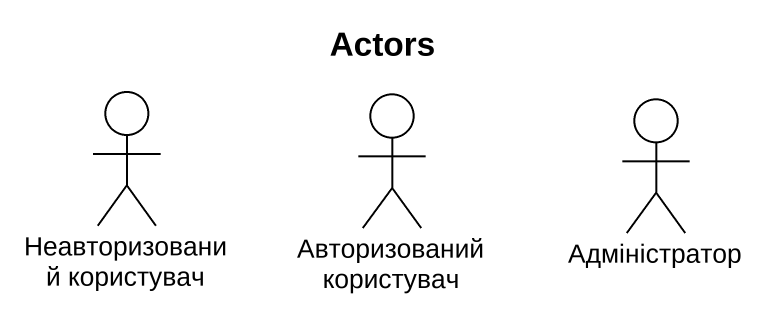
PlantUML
@startuml
title Actors
actor "Неавторизований користувач" as Неавторизований_користувач
actor "Авторизований користувач" as Авторизований_користувач
actor Адміністратор
@enduml
